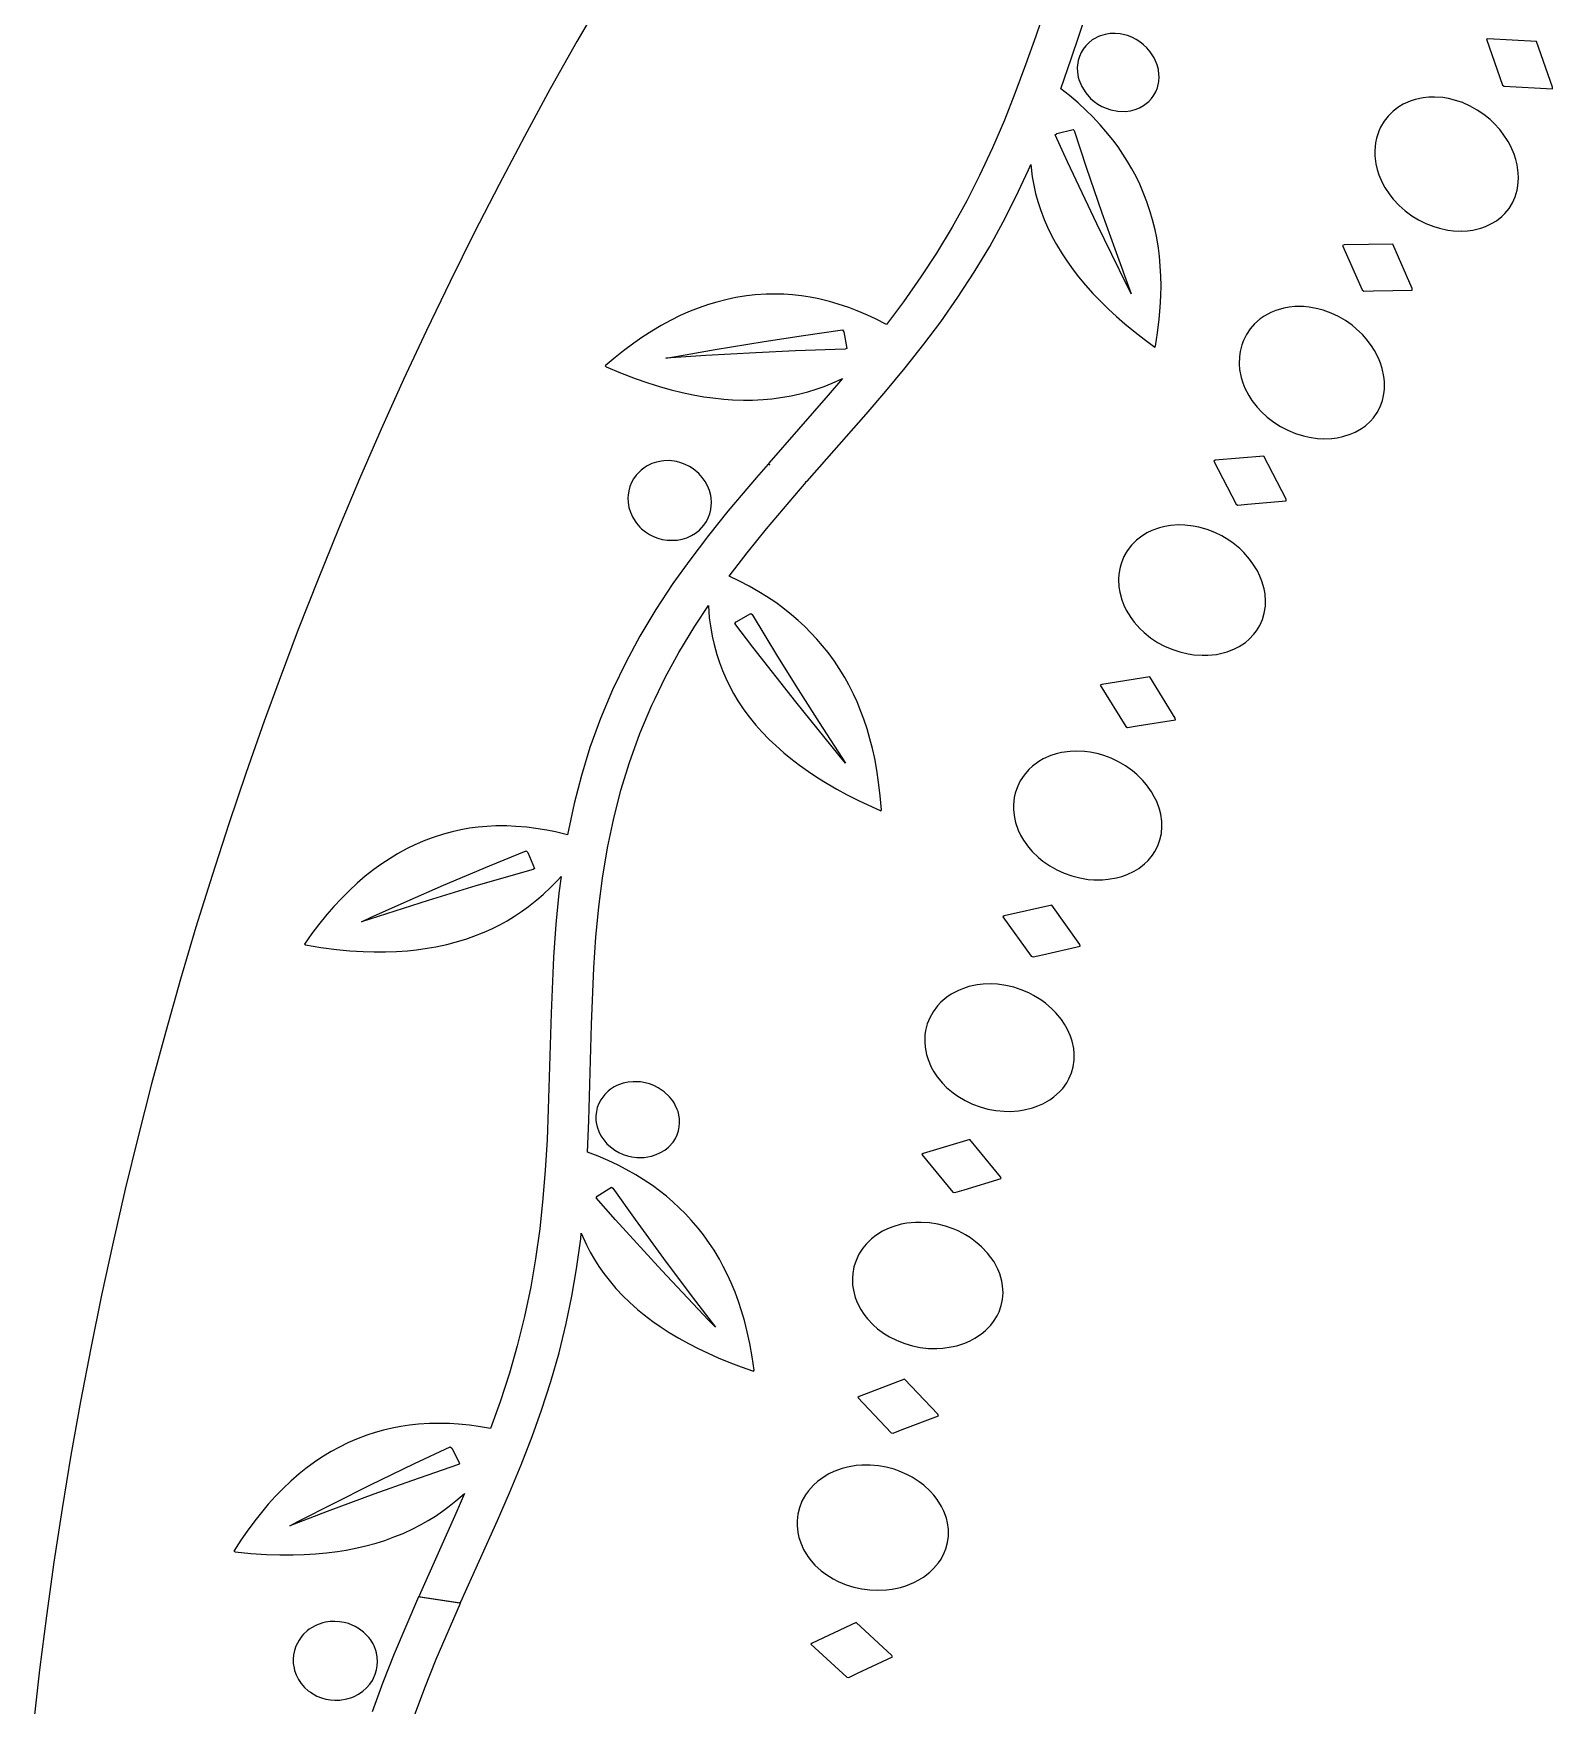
# Model space of a CAD drawing. Header units: millimetres. Extents: x 0 to 240, y 0 to 240.
# Drawn here: x 0.69 to 42.66, y 133.37 to 179.58 of the extents above; entities that cross this region are included whole.
import ezdxf

# ---------------------------------------------------------------- set-up
doc = ezdxf.new("R2010")
doc.units = ezdxf.units.MM
doc.layers.add('FORME', color=5, linetype='CONTINUOUS')
doc.layers.add('MOTIF-C02', color=1, linetype='CONTINUOUS')

msp = doc.modelspace()

# ---------------------------------------------------------------- linework, layer by layer
at = {"layer": 'FORME'}
msp.add_lwpolyline([(16.4539, 180.6482), (15.7041, 179.3495), (14.9706, 178.0416), (14.2535, 176.7246), (13.5529, 175.3987), (12.869, 174.0643), (12.2017, 172.7213), (11.5514, 171.3701), (10.9179, 170.011), (10.3015, 168.644), (9.7022, 167.2694), (9.1201, 165.8874), (8.5554, 164.4982), (8.008, 163.1021), (7.4781, 161.6993), (7.0669, 160.5724), (6.5687, 159.158), (6.0883, 157.7375), (5.6256, 156.3111), (5.1808, 154.879), (4.7539, 153.4415), (4.345, 151.9988), (3.9542, 150.551), (3.5815, 149.0985), (3.2269, 147.6415), (2.8906, 146.1801), (2.5726, 144.7147), (2.273, 143.2454), (1.9917, 141.7724), (1.7288, 140.2961), (1.4844, 138.8166), (1.2586, 137.3341), (1.0512, 135.849), (0.8625, 134.3613), (0.6923, 132.8715)], dxfattribs=at)
at = {"layer": 'MOTIF-C02'}
for points in [[(29.2378, 182.0115), (28.3827, 179.5019), (28.0996, 178.7045), (27.804, 177.914), (27.5129, 177.1839), (27.1824, 176.4114), (26.8275, 175.6514), (26.4729, 174.9547), (26.0681, 174.222), (25.6352, 173.5055), (25.2091, 172.85), (24.7274, 172.1633), (24.2587, 171.5365), (23.9523, 171.6919), (23.7283, 171.7953), (23.4441, 171.9145), (23.2136, 172.0014), (22.9217, 172.0985), (22.6856, 172.1665), (22.3874, 172.2388), (22.1471, 172.2859), (21.9053, 172.3233), (21.6628, 172.3506), (21.4198, 172.3677), (21.1769, 172.3744), (20.9342, 172.3708), (20.6322, 172.3518), (20.3922, 172.325), (20.0947, 172.2776), (19.8592, 172.2288), (19.5684, 172.1546), (19.3389, 172.0852), (19.0564, 171.9866), (18.8341, 171.8986), (18.561, 171.778), (18.2934, 171.6462), (18.0315, 171.504), (17.7752, 171.3522), (17.5245, 171.1915), (17.2795, 171.0224), (16.9927, 170.8095), (16.7596, 170.6243), (16.487, 170.3934), (16.5143, 170.3642), (16.9117, 170.1955), (17.3145, 170.0402), (17.6638, 169.9185), (18.0167, 169.8084), (18.3133, 169.7262), (18.6121, 169.6533), (18.9128, 169.5902), (19.2151, 169.5377), (19.4578, 169.5037), (19.7618, 169.4716), (20.0053, 169.4548), (20.3094, 169.4452), (20.5521, 169.4471), (20.8542, 169.4616), (21.0942, 169.4832), (21.3915, 169.523), (21.6268, 169.565), (21.8592, 169.6161), (22.0884, 169.6762), (22.314, 169.7451), (22.5356, 169.8226), (22.7529, 169.9085), (23.0413, 170.0388), (22.65, 169.5792), (21.0072, 167.7028), (21.0164, 167.668), (21.0386, 167.6573), (20.9848, 167.6771), (20.6671, 167.3073), (19.8787, 166.3747), (19.3425, 165.7071), (18.8238, 165.0247), (18.3592, 164.3727), (17.8865, 163.6562), (17.6644, 163.2888), (17.4437, 162.9204), (17.0622, 162.2153), (16.6893, 161.4414), (16.3564, 160.6494), (16.0652, 159.8412), (15.829, 159.075), (15.629, 158.2987), (15.448, 157.43), (15.1115, 157.5117), (14.8701, 157.5606), (14.5665, 157.6106), (14.3225, 157.6413), (14.0165, 157.6672), (13.7714, 157.6776), (13.4651, 157.6772), (13.2208, 157.6657), (12.9776, 157.6442), (12.7358, 157.6124), (12.4959, 157.5703), (12.2584, 157.5178), (12.0239, 157.4552), (11.7353, 157.3627), (11.5086, 157.2777), (11.231, 157.1581), (11.014, 157.0523), (10.7492, 156.9079), (10.5428, 156.7832), (10.2919, 156.6165), (10.0969, 156.4751), (9.8604, 156.289), (9.6319, 156.0932), (9.4113, 155.8885), (9.1984, 155.6758), (8.9932, 155.4556), (8.7955, 155.2287), (8.5677, 154.9481), (8.3855, 154.7083), (8.1757, 154.4137), (8.2087, 154.3914), (8.6348, 154.3221), (9.0626, 154.267), (9.4306, 154.2319), (9.7993, 154.209), (10.1066, 154.1998), (10.4139, 154.2001), (10.7206, 154.2106), (11.0262, 154.2318), (11.2697, 154.2568), (11.5722, 154.2984), (11.8124, 154.3405), (12.1096, 154.4043), (12.3444, 154.4646), (12.6339, 154.5517), (12.8615, 154.6308), (13.1404, 154.7417), (13.3585, 154.8398), (13.5718, 154.9463), (13.7797, 155.0609), (13.982, 155.1834), (14.1786, 155.3135), (14.3689, 155.4509), (14.598, 155.6324), (14.7741, 155.7849), (14.985, 155.984), (15.1465, 156.1496), (15.2687, 156.2853), (15.2087, 155.8175), (15.1246, 154.9645), (15.0602, 154.0535), (14.9918, 152.5039), (14.9145, 149.8538), (14.879, 149.0083), (14.8295, 148.1658), (14.7665, 147.3824), (14.6785, 146.5467), (14.5634, 145.7159), (14.4299, 144.9456), (14.259, 144.1261), (14.0565, 143.3139), (13.8425, 142.5619), (13.5847, 141.7637), (13.3215, 141.0266), (12.9829, 141.0848), (12.7384, 141.1176), (12.4317, 141.1478), (12.1859, 141.1628), (11.8783, 141.1696), (11.6326, 141.165), (11.3265, 141.1462), (11.0828, 141.1204), (10.8409, 141.0848), (10.601, 141.0395), (10.3638, 140.9841), (10.1296, 140.9189), (9.8989, 140.844), (9.6159, 140.7367), (9.3944, 140.6404), (9.1242, 140.5074), (8.9135, 140.3914), (8.6574, 140.2348), (8.4586, 140.1009), (8.2177, 139.9233), (8.0312, 139.7737), (7.8059, 139.578), (7.589, 139.3732), (7.3806, 139.1601), (7.1804, 138.9395), (6.9882, 138.712), (6.8039, 138.4782), (6.5926, 138.1902), (6.4245, 137.9445), (6.2321, 137.6436), (6.2667, 137.6237), (6.6963, 137.5797), (7.1269, 137.5499), (7.4965, 137.5366), (7.8662, 137.5355), (8.1739, 137.5444), (8.481, 137.5627), (8.7869, 137.5911), (9.0912, 137.63), (9.3331, 137.669), (9.6331, 137.728), (9.8707, 137.7837), (10.1642, 137.8642), (10.3956, 137.9375), (10.6799, 138.0404), (10.9028, 138.1318), (11.1753, 138.2574), (11.3877, 138.3669), (11.5947, 138.4842), (11.796, 138.6092), (11.9913, 138.7416), (12.1801, 138.881), (12.3624, 139.0272), (12.5998, 139.2368), (12.3613, 138.6821), (11.3445, 136.4049), (11.3635, 136.3743), (12.4624, 136.2087), (12.5005, 136.2359), (13.5132, 138.4877), (13.8467, 139.2561), (14.1666, 140.0278), (14.4677, 140.8047), (14.7298, 141.5351), (14.9855, 142.3246), (15.2119, 143.1217), (15.4091, 143.926), (15.5665, 144.6827), (15.698, 145.4449), (15.8106, 146.267), (15.8266, 146.426), (15.9678, 146.1058), (16.0737, 145.9007), (16.1892, 145.6998), (16.3142, 145.5035), (16.4483, 145.3122), (16.6286, 145.0804), (16.7822, 144.9014), (16.9852, 144.6857), (17.156, 144.5199), (17.3792, 144.3211), (17.5647, 144.1689), (17.8046, 143.9871), (18.0024, 143.8484), (18.2564, 143.6831), (18.5169, 143.5267), (18.7832, 143.3788), (19.0547, 143.239), (19.3307, 143.107), (19.6107, 142.9825), (19.9513, 142.8423), (20.2385, 142.7327), (20.5866, 142.6094), (20.5986, 142.6415), (20.546, 143.0116), (20.4798, 143.3816), (20.4113, 143.6981), (20.331, 144.0138), (20.2545, 144.2758), (20.1688, 144.5366), (20.0732, 144.7957), (19.9672, 145.0528), (19.8748, 145.2566), (19.749, 145.5086), (19.6401, 145.7076), (19.4934, 145.9524), (19.3672, 146.1447), (19.1985, 146.3801), (19.0548, 146.5639), (18.8641, 146.7872), (18.7029, 146.9603), (18.5345, 147.1281), (18.3588, 147.2902), (18.1762, 147.4463), (17.987, 147.5962), (17.7917, 147.7397), (17.5397, 147.9097), (17.3322, 148.0382), (17.0661, 148.1893), (16.8485, 148.3025), (16.5711, 148.4347), (16.2886, 148.5567), (16.002, 148.6684), (16.0371, 149.5405), (16.108, 152.1947), (16.1735, 153.7553), (16.2321, 154.6011), (16.3136, 155.4457), (16.4139, 156.232), (16.5522, 157.0702), (16.7134, 157.8469), (16.923, 158.6707), (17.1564, 159.429), (17.4447, 160.2287), (17.7747, 161.0121), (17.8666, 161.2038), (18.1445, 161.7776), (18.5228, 162.4749), (18.9626, 163.2022), (19.3374, 163.7689), (19.363, 163.4325), (19.3921, 163.2041), (19.4417, 162.9198), (19.4922, 162.6939), (19.5692, 162.414), (19.6421, 162.1927), (19.725, 161.9741), (19.8178, 161.7587), (19.9207, 161.5468), (20.0332, 161.3391), (20.155, 161.1357), (20.3202, 160.8881), (20.4621, 160.6958), (20.651, 160.4628), (20.8108, 160.2826), (21.0205, 160.0652), (21.1957, 159.8977), (21.4232, 159.6962), (21.6114, 159.5414), (21.8536, 159.3556), (22.1028, 159.1781), (22.3583, 159.0087), (22.6194, 158.8471), (22.8855, 158.693), (23.1559, 158.546), (23.4854, 158.3786), (24.1014, 158.0948), (24.115, 158.1268), (24.0847, 158.5071), (24.0408, 158.8883), (23.9918, 159.2153), (23.9309, 159.5425), (23.8707, 159.8147), (23.8011, 160.0865), (23.7219, 160.3572), (23.6323, 160.6265), (23.5528, 160.8407), (23.4433, 161.1063), (23.3472, 161.3166), (23.2164, 161.5764), (23.1029, 161.7812), (22.9497, 162.0328), (22.8182, 162.23), (22.6426, 162.4707), (22.4932, 162.6581), (22.3361, 162.8406), (22.1715, 163.0177), (21.9997, 163.1892), (21.8211, 163.3546), (21.6359, 163.5139), (21.3959, 163.7039), (21.1976, 163.8485), (20.9424, 164.02), (20.733, 164.1496), (20.4655, 164.3024), (20.192, 164.4449), (19.9111, 164.5784), (20.4084, 165.2291), (20.9411, 165.8886), (22.0399, 167.1751), (22.0176, 167.1858), (22.0621, 167.2005), (23.6935, 169.0539), (24.2386, 169.6898), (24.7718, 170.333), (25.2886, 170.9866), (25.7543, 171.6073), (26.2313, 172.2863), (26.6826, 172.9813), (27.1082, 173.6917), (27.4815, 174.3685), (27.8319, 175.058), (28.1818, 175.8104), (28.244, 175.9577), (28.2844, 175.6101), (28.3252, 175.3828), (28.3764, 175.1568), (28.4379, 174.9324), (28.5098, 174.71), (28.6137, 174.4355), (28.7077, 174.2191), (28.8382, 173.9531), (28.9525, 173.7443), (29.1071, 173.4886), (29.2395, 173.2885), (29.4152, 173.0441), (29.5634, 172.8531), (29.7573, 172.6204), (29.9601, 172.3941), (30.171, 172.1743), (30.3892, 171.9607), (30.614, 171.7532), (30.8449, 171.5517), (31.1291, 171.3173), (31.3712, 171.1279), (31.6675, 170.9076), (31.6884, 170.9347), (31.7473, 171.3039), (31.793, 171.6769), (31.8209, 171.9995), (31.8372, 172.3249), (31.8414, 172.5978), (31.8362, 172.8723), (31.8214, 173.1481), (31.7958, 173.425), (31.7676, 173.647), (31.7217, 173.9248), (31.6762, 174.1471), (31.6082, 174.4243), (31.5443, 174.6452), (31.4525, 174.9199), (31.3693, 175.1379), (31.253, 175.4074), (31.15, 175.6204), (31.0384, 175.8304), (30.9183, 176.0371), (30.7899, 176.2401), (30.6533, 176.4391), (30.509, 176.6337), (30.3182, 176.8705), (30.1578, 177.0544), (29.9481, 177.2772), (29.7736, 177.4496), (29.5475, 177.6577), (29.3135, 177.8575), (29.0726, 178.0487), (29.3631, 178.8717), (30.0443, 180.8959)], [(11.218, 133.0962), (11.5015, 133.8646), (11.816, 134.6518), (12.4868, 136.205), (11.3879, 136.3706), (11.3307, 136.3737), (10.6576, 134.8031), (10.342, 134.0072), (10.0475, 133.2022)]]:
    msp.add_lwpolyline(points, dxfattribs=at)
for points in [[(30.8588, 177.4217), (30.9943, 177.4391), (31.1243, 177.4724), (31.2458, 177.5204), (31.3568, 177.5816), (31.4998, 177.6933), (31.5781, 177.7776), (31.6427, 177.8672), (31.6965, 177.9648), (31.7396, 178.0728), (31.7796, 178.2515), (31.7873, 178.3791), (31.785, 178.4445), (31.7677, 178.5767), (31.7336, 178.7085), (31.6835, 178.8367), (31.6527, 178.8986), (31.5411, 179.0719), (31.4534, 179.1745), (31.358, 179.2652), (31.2577, 179.3433), (31.1521, 179.4102), (31.0366, 179.4686), (30.912, 179.5163), (30.7122, 179.5633), (30.5743, 179.5756), (30.436, 179.5715), (30.3006, 179.5508), (30.171, 179.5138), (30.1094, 179.4895), (29.9939, 179.4306), (29.9405, 179.3965), (29.8434, 179.3205), (29.76, 179.236), (29.6905, 179.1457), (29.6331, 179.0485), (29.5861, 178.9408), (29.5517, 178.8236), (29.5399, 178.7619), (29.5279, 178.6338), (29.5329, 178.5014), (29.5551, 178.3679), (29.5727, 178.3016), (29.5945, 178.2362), (29.6499, 178.1093), (29.7595, 177.9338), (29.8934, 177.7821), (29.9918, 177.6964), (30.0945, 177.6234), (30.2036, 177.5606), (30.3226, 177.5069), (30.45, 177.4644), (30.652, 177.4259)], [(42.6565, 178.089), (42.2137, 179.3523), (40.8726, 179.4288), (40.8277, 179.4155), (41.2754, 178.1489), (41.3202, 178.1157), (42.6567, 178.0429)], [(40.3084, 174.124), (40.4583, 174.1441), (40.6727, 174.1952), (40.8069, 174.2424), (40.9927, 174.331), (41.105, 174.4007), (41.255, 174.5185), (41.3423, 174.6044), (41.4542, 174.7415), (41.5468, 174.8909), (41.6223, 175.0583), (41.6774, 175.2425), (41.7012, 175.3736), (41.7158, 175.5804), (41.7106, 175.7235), (41.6797, 175.9432), (41.6437, 176.0908), (41.5957, 176.2378), (41.5022, 176.4541), (41.4267, 176.5936), (41.2961, 176.7926), (41.1993, 176.9171), (41.0421, 177.0894), (40.9313, 177.1938), (40.7591, 177.3341), (40.5776, 177.4576), (40.3793, 177.5686), (40.1661, 177.6633), (40.017, 177.7156), (39.7861, 177.7752), (39.629, 177.8013), (39.3924, 177.8182), (39.2361, 177.8143), (39.0829, 177.798), (38.862, 177.7511), (38.7226, 177.7055), (38.5282, 177.6175), (38.4098, 177.5472), (38.2506, 177.4269), (38.1144, 177.2924), (38.0017, 177.1477), (37.9077, 176.9888), (37.8549, 176.8726), (37.7933, 176.6842), (37.7654, 176.5503), (37.7455, 176.3392), (37.7477, 176.1934), (37.7753, 175.9704), (37.8098, 175.8209), (37.857, 175.6725), (37.9504, 175.4549), (38.0266, 175.3152), (38.1592, 175.1166), (38.2579, 174.993), (38.4184, 174.8225), (38.5898, 174.6715), (38.7676, 174.5407), (38.9559, 174.4256), (39.1604, 174.324), (39.3785, 174.2391), (39.5298, 174.1935), (39.7626, 174.1437), (39.9197, 174.1239), (40.1545, 174.1153)], [(30.8958, 172.6243), (30.0645, 174.3165), (29.258, 176.0301), (28.92, 176.771), (28.9657, 176.8087), (29.414, 176.9261), (29.4439, 176.8923), (29.7773, 175.8788), (30.2071, 174.6213), (30.5611, 173.6228), (31.0166, 172.3843)], [(37.7088, 172.4642), (38.779, 172.4796), (38.7756, 172.5257), (38.2453, 173.7548), (36.9022, 173.7372), (36.8583, 173.7207), (37.3936, 172.4886), (37.4407, 172.4587)], [(36.5583, 168.3864), (36.7111, 168.4058), (36.8592, 168.4364), (37.0695, 168.5024), (37.2001, 168.5589), (37.3793, 168.6603), (37.4864, 168.7376), (37.6278, 168.8657), (37.7089, 168.9576), (37.8109, 169.1021), (37.8927, 169.2577), (37.9564, 169.4299), (37.9984, 169.6175), (38.0129, 169.7499), (38.013, 169.9573), (37.9978, 170.0997), (37.9515, 170.3167), (37.9053, 170.4614), (37.8471, 170.6047), (37.7387, 170.8139), (37.6536, 170.9477), (37.5094, 171.1371), (37.4041, 171.2545), (37.2353, 171.4153), (37.1174, 171.5118), (36.9357, 171.6396), (36.746, 171.7501), (36.5405, 171.8469), (36.3211, 171.9265), (36.1688, 171.9682), (35.9342, 172.0115), (35.7757, 172.0265), (35.5385, 172.0268), (35.3829, 172.0119), (35.2311, 171.985), (35.0141, 171.9226), (34.8783, 171.8674), (34.6905, 171.766), (34.5773, 171.6875), (34.4269, 171.5564), (34.3005, 171.4127), (34.1982, 171.2605), (34.1155, 171.0953), (34.071, 170.9757), (34.0228, 170.7835), (34.0044, 170.6479), (33.9993, 170.436), (34.0118, 170.2907), (34.0549, 170.0702), (34.0998, 169.9235), (34.1573, 169.7787), (34.2657, 169.5682), (34.3515, 169.4342), (34.4976, 169.2454), (34.6048, 169.129), (34.7769, 168.9702), (34.9584, 168.8316), (35.1449, 168.7136), (35.3408, 168.612), (35.5519, 168.5248), (35.7754, 168.4555), (35.9296, 168.4206), (36.1653, 168.3873), (36.3234, 168.3785)], [(18.4346, 170.6535), (19.5212, 170.8436), (20.8777, 171.0658), (21.9614, 171.2313), (23.0436, 171.386), (23.0783, 171.332), (23.1572, 170.8736), (23.1192, 170.8542), (21.7462, 170.8044), (20.6457, 170.7537), (19.2674, 170.6767), (18.1627, 170.6043)], [(18.4031, 165.5705), (18.4727, 165.577), (18.6105, 165.6021), (18.6778, 165.6207), (18.7436, 165.6434), (18.8691, 165.7), (18.9843, 165.7703), (19.0872, 165.8523), (19.2153, 165.9916), (19.2825, 166.0917), (19.3353, 166.1947), (19.3762, 166.3042), (19.4051, 166.4225), (19.4215, 166.6127), (19.4123, 166.7449), (19.4014, 166.8115), (19.3667, 166.9442), (19.343, 167.0094), (19.3152, 167.0733), (19.248, 167.1961), (19.1671, 167.3099), (19.0746, 167.4126), (18.9202, 167.5425), (18.8109, 167.6121), (18.6992, 167.6681), (18.5803, 167.7134), (18.453, 167.7472), (18.2502, 167.7721), (18.1109, 167.7692), (18.0412, 167.7615), (17.9034, 167.7334), (17.8362, 167.713), (17.7707, 167.6887), (17.6461, 167.6283), (17.5876, 167.5929), (17.4799, 167.5125), (17.3441, 167.3736), (17.2719, 167.2726), (17.2144, 167.168), (17.1698, 167.0585), (17.1371, 166.94), (17.1183, 166.8138), (17.1146, 166.7486), (17.1197, 166.6152), (17.1421, 166.4804), (17.1821, 166.3473), (17.2389, 166.219), (17.3111, 166.0984), (17.3524, 166.0418), (17.4438, 165.9373), (17.4933, 165.8898), (17.5978, 165.8049), (17.7076, 165.734), (17.8198, 165.6768), (17.9372, 165.6313), (18.0633, 165.5967), (18.1962, 165.5751)], [(34.2342, 166.568), (35.3008, 166.6583), (35.2941, 166.704), (34.679, 167.893), (33.3404, 167.7812), (33.2978, 167.7617), (33.9182, 166.5702), (33.9672, 166.5436)], [(33.1386, 162.3952), (33.3723, 162.4196), (33.5235, 162.4496), (33.6691, 162.4905), (33.8742, 162.571), (34.0005, 162.6366), (34.1721, 162.7503), (34.2736, 162.835), (34.4056, 162.9727), (34.4801, 163.0699), (34.5717, 163.2213), (34.6425, 163.3822), (34.6939, 163.5585), (34.7226, 163.7485), (34.7279, 163.8817), (34.7134, 164.0885), (34.6882, 164.2295), (34.6269, 164.4427), (34.5707, 164.5838), (34.5025, 164.7227), (34.3797, 164.9238), (34.2855, 165.0513), (34.1284, 165.2302), (34.0151, 165.3398), (33.8354, 165.4885), (33.7111, 165.5764), (33.5209, 165.6912), (33.3239, 165.7882), (33.1121, 165.8703), (32.8877, 165.9343), (32.7328, 165.9652), (32.4958, 165.992), (32.3366, 165.9958), (32.0999, 165.9795), (31.9458, 165.9537), (31.7963, 165.9162), (31.5841, 165.8388), (31.4525, 165.7742), (31.2723, 165.6599), (31.1649, 165.5737), (31.0241, 165.4323), (30.908, 165.2802), (30.8167, 165.1211), (30.7458, 164.9506), (30.7097, 164.8282), (30.6751, 164.633), (30.6663, 164.4965), (30.676, 164.2848), (30.6986, 164.1407), (30.7571, 163.9237), (30.8122, 163.7805), (30.8797, 163.6402), (31.0026, 163.4377), (31.0976, 163.3101), (31.2566, 163.132), (31.3717, 163.0234), (31.5544, 162.8771), (31.7452, 162.7515), (31.9395, 162.6468), (32.1421, 162.5592), (32.3588, 162.4871), (32.5866, 162.4336), (32.7428, 162.4096), (32.9803, 162.3929)], [(22.9523, 159.6231), (21.7507, 161.1094), (20.5677, 162.6194), (20.0665, 163.2738), (20.1015, 163.3225), (20.5074, 163.5453), (20.5442, 163.5184), (21.2463, 162.3617), (21.8164, 161.4452), (22.3937, 160.5368), (23.1255, 159.4127)], [(31.1815, 160.4427), (32.239, 160.6076), (32.2292, 160.6527), (31.5323, 161.7956), (30.2048, 161.5903), (30.1637, 161.5679), (30.866, 160.4227), (30.9168, 160.3997)], [(30.381, 156.2034), (30.6124, 156.2441), (30.7611, 156.2847), (30.9035, 156.3356), (31.1025, 156.4304), (31.2238, 156.5046), (31.3871, 156.63), (31.4824, 156.7216), (31.6044, 156.8682), (31.6719, 156.9705), (31.7527, 157.1279), (31.8119, 157.2934), (31.8509, 157.4728), (31.8663, 157.6644), (31.8621, 157.7976), (31.8333, 158.0029), (31.7983, 158.1418), (31.7221, 158.3502), (31.6561, 158.487), (31.5784, 158.6208), (31.4419, 158.8128), (31.3389, 158.9334), (31.1697, 159.1008), (31.0489, 159.2022), (30.8593, 159.3379), (30.6633, 159.4529), (30.4651, 159.5473), (30.2571, 159.6253), (30.1109, 159.6681), (29.8826, 159.7162), (29.726, 159.7362), (29.4877, 159.7463), (29.3286, 159.7389), (29.0936, 159.7061), (28.9417, 159.6696), (28.7952, 159.6217), (28.589, 159.5296), (28.4622, 159.456), (28.2904, 159.3293), (28.1894, 159.2358), (28.0588, 159.0849), (27.9537, 158.925), (27.8737, 158.7599), (27.8149, 158.5848), (27.7875, 158.4602), (27.7667, 158.2631), (27.7674, 158.1263), (27.792, 157.9157), (27.8247, 157.7736), (27.8982, 157.5613), (27.9632, 157.4223), (28.0403, 157.287), (28.1772, 157.0937), (28.2809, 156.973), (28.452, 156.8065), (28.5743, 156.7062), (28.7669, 156.573), (28.966, 156.4611), (29.1672, 156.3704), (29.3754, 156.2972), (29.5966, 156.2404), (29.8276, 156.203), (29.9851, 156.1901), (30.2232, 156.19)], [(10.0039, 155.1455), (11.0133, 155.598), (12.024, 156.039), (13.2889, 156.574), (14.302, 156.989), (14.3484, 156.9437), (14.5328, 156.507), (14.5003, 156.4787), (12.917, 156.0201), (11.5979, 155.6196), (9.7517, 155.0306)], [(28.5655, 154.1185), (29.6089, 154.3571), (29.5959, 154.4014), (28.8207, 155.4927), (27.5108, 155.1949), (27.4714, 155.1696), (28.2522, 154.0765), (28.3045, 154.0571)], [(27.9076, 149.8091), (28.0641, 149.8336), (28.2921, 149.8904), (28.4375, 149.9413), (28.576, 150.0021), (28.7679, 150.1105), (28.8838, 150.1931), (29.0378, 150.3297), (29.1265, 150.4277), (29.2379, 150.5825), (29.2981, 150.6892), (29.3676, 150.8519), (29.4151, 151.0211), (29.4414, 151.2029), (29.4433, 151.3951), (29.4299, 151.5277), (29.3867, 151.7304), (29.342, 151.8665), (29.2515, 152.069), (29.176, 152.2009), (29.0892, 152.3289), (28.9395, 152.5108), (28.8283, 152.6239), (28.6478, 152.779), (28.5202, 152.8718), (28.3215, 152.9939), (28.1861, 153.0635), (27.9818, 153.1506), (27.7732, 153.2191), (27.5519, 153.2708), (27.3207, 153.3028), (27.1631, 153.3118), (26.9247, 153.3051), (26.7665, 153.2866), (26.5344, 153.2374), (26.3854, 153.1903), (26.2426, 153.1323), (26.0434, 153.026), (25.9221, 152.9436), (25.7596, 152.8053), (25.6654, 152.7049), (25.5457, 152.5452), (25.452, 152.3783), (25.3838, 152.208), (25.3374, 152.0293), (25.3188, 151.903), (25.3119, 151.7049), (25.3222, 151.5686), (25.3614, 151.3603), (25.404, 151.2207), (25.4923, 151.0141), (25.5668, 150.88), (25.6532, 150.7504), (25.8033, 150.5672), (25.9152, 150.454), (26.0975, 150.2999), (26.2266, 150.2085), (26.4281, 150.0892), (26.6345, 149.9915), (26.8416, 149.9151), (27.0544, 149.8566), (27.2791, 149.8155), (27.5121, 149.7944), (27.6701, 149.7925)], [(17.5586, 148.5199), (17.7623, 148.554), (17.8937, 148.5958), (18.0181, 148.6524), (18.1324, 148.7225), (18.2345, 148.8042), (18.361, 148.9437), (18.4262, 149.0442), (18.4761, 149.1479), (18.5115, 149.2525), (18.5342, 149.3617), (18.5435, 149.4776), (18.5379, 149.5985), (18.4988, 149.7843), (18.4773, 149.8461), (18.4219, 149.9674), (18.3881, 150.0262), (18.3505, 150.0832), (18.2647, 150.191), (18.114, 150.3327), (17.9452, 150.446), (17.8274, 150.5045), (17.7085, 150.5496), (17.5879, 150.5825), (17.4602, 150.6042), (17.2592, 150.6122), (17.1225, 150.599), (16.987, 150.5701), (16.8561, 150.5255), (16.7933, 150.4974), (16.7328, 150.4657), (16.6199, 150.3922), (16.5681, 150.3509), (16.4751, 150.2605), (16.3638, 150.1109), (16.309, 150.0056), (16.2693, 149.8988), (16.243, 149.7891), (16.2298, 149.6723), (16.2315, 149.5501), (16.2384, 149.4876), (16.2648, 149.3617), (16.3084, 149.2368), (16.3691, 149.1157), (16.4455, 149.0014), (16.5359, 148.8965), (16.5856, 148.8482), (16.7486, 148.7225), (16.8651, 148.6557), (16.9844, 148.6027), (17.104, 148.5632), (17.2268, 148.5354), (17.3563, 148.5192)], [(26.3992, 147.6266), (27.4233, 147.9377), (27.4072, 147.981), (26.5574, 149.0152), (25.2716, 148.6264), (25.2341, 148.5984), (26.0896, 147.5627), (26.1431, 147.547)], [(19.3431, 144.0224), (18.05, 145.3944), (16.7742, 146.7942), (16.2329, 147.4026), (16.2654, 147.4521), (16.6592, 147.6963), (16.6978, 147.6729), (17.315, 146.8027), (18.0964, 145.7277), (18.8883, 144.6669), (19.5293, 143.8287)], [(25.8092, 143.2484), (26.0449, 143.2817), (26.1993, 143.317), (26.4227, 143.3896), (26.5643, 143.4506), (26.6981, 143.521), (26.882, 143.6426), (26.9918, 143.7331), (27.1358, 143.8801), (27.2174, 143.9841), (27.3177, 144.1464), (27.3703, 144.257), (27.4283, 144.4242), (27.4638, 144.5963), (27.4773, 144.7795), (27.4657, 144.9713), (27.443, 145.1026), (27.3857, 145.3019), (27.3316, 145.4345), (27.2271, 145.6302), (27.1426, 145.7565), (27.047, 145.8781), (26.8849, 146.0491), (26.7661, 146.1541), (26.5751, 146.2962), (26.4413, 146.3797), (26.2346, 146.4876), (26.0946, 146.5476), (25.8847, 146.6201), (25.6718, 146.6738), (25.4474, 146.7099), (25.2146, 146.7256), (25.0568, 146.7235), (24.8194, 146.7002), (24.6629, 146.6707), (24.4348, 146.6053), (24.2895, 146.5479), (24.1511, 146.48), (23.9598, 146.36), (23.8446, 146.2693), (23.6922, 146.1199), (23.6053, 146.0131), (23.497, 145.8455), (23.4153, 145.6724), (23.3592, 145.4978), (23.3255, 145.3162), (23.3158, 145.189), (23.3227, 144.9909), (23.3426, 144.8556), (23.3963, 144.6505), (23.4486, 144.5144), (23.5511, 144.3144), (23.6348, 144.1859), (23.7301, 144.0627), (23.8927, 143.8904), (24.0122, 143.7853), (24.2049, 143.6444), (24.3401, 143.5623), (24.5494, 143.4573), (24.7622, 143.3744), (24.9741, 143.3126), (25.1905, 143.2692), (25.4175, 143.244), (25.6514, 143.2393)], [(24.6931, 140.9988), (25.693, 141.3809), (25.6739, 141.423), (24.7537, 142.3951), (23.4983, 141.9171), (23.4628, 141.8865), (24.3888, 140.9134), (24.4433, 140.9014)], [(8.0164, 138.4662), (8.9988, 138.9681), (9.983, 139.4592), (11.2163, 140.0579), (12.2048, 140.5246), (12.2539, 140.4833), (12.4644, 140.0685), (12.4338, 140.0388), (11.1365, 139.5865), (10.0998, 139.2136), (8.8054, 138.7338), (7.7712, 138.339)], [(24.2547, 136.5698), (24.4115, 136.5901), (24.6443, 136.6397), (24.7958, 136.6858), (25.0136, 136.7739), (25.1505, 136.8447), (25.2791, 136.9243), (25.454, 137.0584), (25.5572, 137.1564), (25.6906, 137.3132), (25.7647, 137.4226), (25.8534, 137.5915), (25.898, 137.7056), (25.9442, 137.8764), (25.9676, 138.0506), (25.9681, 138.2343), (25.9431, 138.4248), (25.9113, 138.5542), (25.8402, 138.749), (25.7769, 138.8775), (25.659, 139.0653), (25.5658, 139.1854), (25.4619, 139.3), (25.2883, 139.4592), (25.1624, 139.5556), (24.9619, 139.684), (24.8226, 139.758), (24.6088, 139.851), (24.465, 139.9011), (24.2505, 139.9587), (24.0343, 139.9974), (23.808, 140.0177), (23.5747, 140.017), (23.4174, 140.0039), (23.1822, 139.9639), (23.0282, 139.9235), (22.8052, 139.8423), (22.6642, 139.7749), (22.531, 139.6974), (22.3486, 139.5643), (22.24, 139.4658), (22.0985, 139.3061), (22.0192, 139.1935), (21.923, 139.0187), (21.8536, 138.8403), (21.8099, 138.6622), (21.7889, 138.4787), (21.7882, 138.3511), (21.809, 138.154), (21.8383, 138.0204), (21.9063, 137.8196), (21.9679, 137.6874), (22.0842, 137.4951), (22.1767, 137.3728), (22.2804, 137.2566), (22.4547, 137.0961), (22.5813, 136.9997), (22.7833, 136.8726), (22.924, 136.8001), (23.1401, 136.7101), (23.3582, 136.6423), (23.5739, 136.5956), (23.7928, 136.5674), (24.021, 136.5581)], [(9.1522, 133.5246), (9.3524, 133.5581), (9.4847, 133.5998), (9.5493, 133.6264), (9.6735, 133.691), (9.7885, 133.7697), (9.8917, 133.8608), (9.9812, 133.962), (10.0553, 134.0706), (10.0864, 134.1268), (10.1366, 134.2415), (10.1713, 134.357), (10.1914, 134.471), (10.1983, 134.5877), (10.1909, 134.7092), (10.1681, 134.8334), (10.1505, 134.8958), (10.1028, 135.0194), (10.0728, 135.0799), (10.0005, 135.1964), (9.9586, 135.2517), (9.9132, 135.3046), (9.8129, 135.4022), (9.7019, 135.4871), (9.5833, 135.5579), (9.3975, 135.6366), (9.2725, 135.6708), (9.1493, 135.6914), (9.0224, 135.6997), (8.8907, 135.6944), (8.7566, 135.6744), (8.6895, 135.6585), (8.5574, 135.6146), (8.493, 135.5867), (8.3696, 135.5192), (8.3114, 135.48), (8.256, 135.4374), (8.1547, 135.343), (8.1093, 135.2918), (8.03, 135.1834), (7.9412, 135.0105), (7.902, 134.8928), (7.8779, 134.7759), (7.8675, 134.6581), (7.8712, 134.5352), (7.8904, 134.4091), (7.9062, 134.3456), (7.9504, 134.2197), (8.0115, 134.0975), (8.0889, 133.9821), (8.1809, 133.8762), (8.2856, 133.7823), (8.3417, 133.7404), (8.5211, 133.6367), (8.6461, 133.5864), (8.7719, 133.5509), (8.896, 133.5294), (9.0216, 133.5205)], [(23.4558, 134.2677), (24.4264, 134.719), (24.4044, 134.7596), (23.4183, 135.6648), (22.1996, 135.1), (22.1663, 135.0671), (23.1582, 134.1612), (23.2134, 134.1531)]]:
    msp.add_lwpolyline(points, close=True, dxfattribs=at)

doc.saveas('drawing.dxf')
